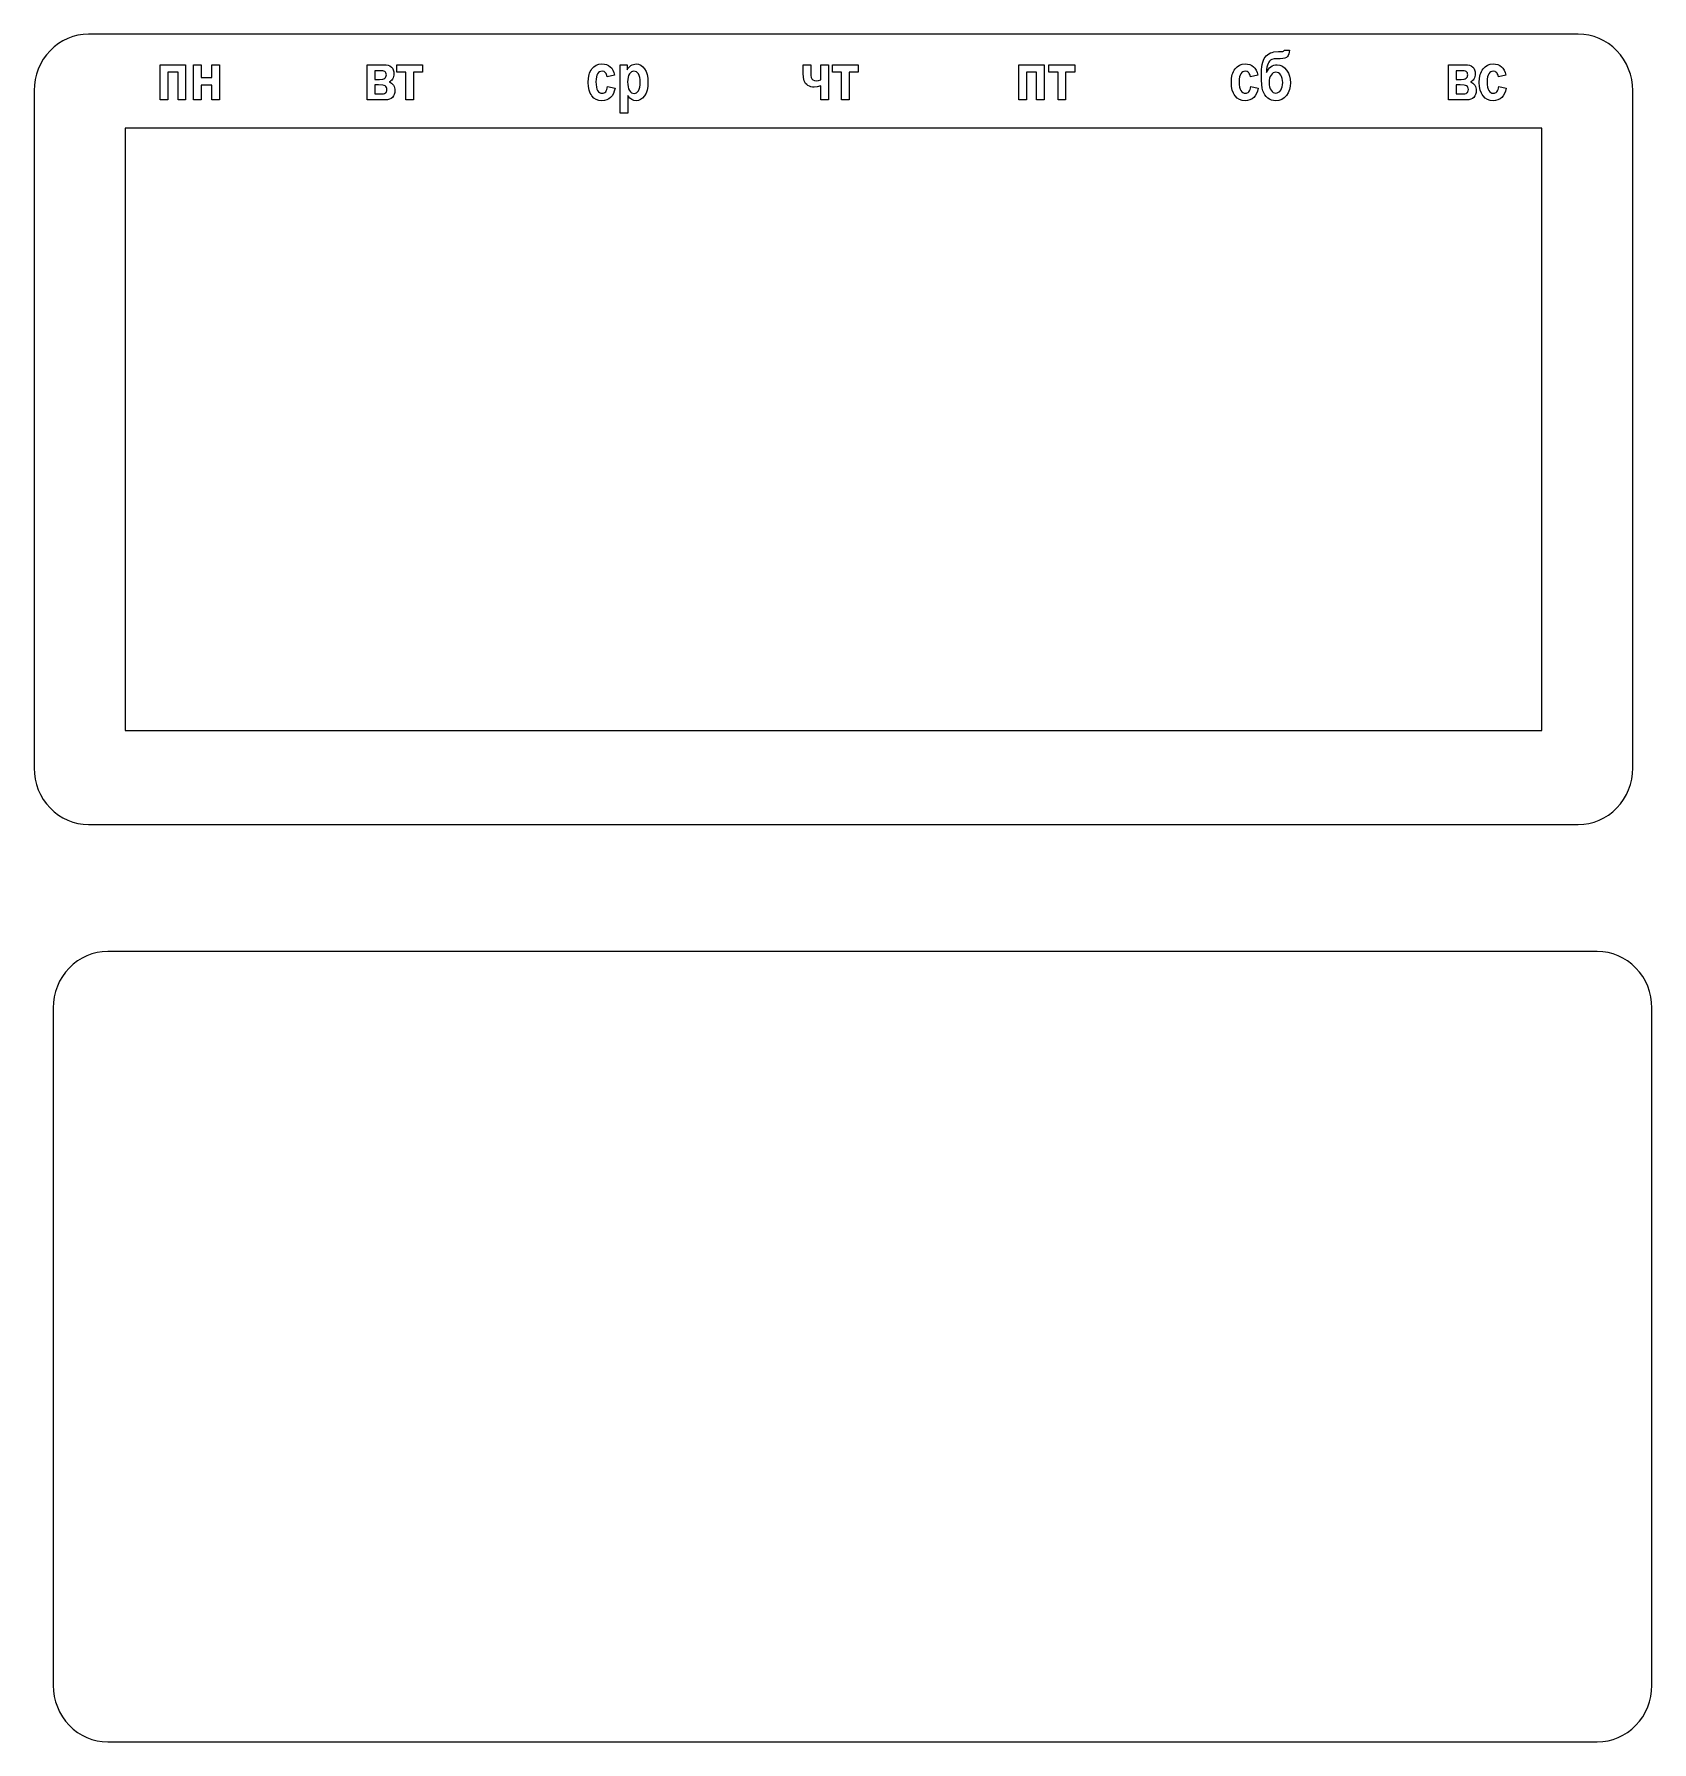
# Model space of a CAD drawing. Extents: x 1222 to 3994, y 2320 to 3800.
# Drawn here: x 2580.1 to 2665.1, y 3489.1 to 3578.8 of the extents above; entities that cross this region are included whole.
import ezdxf

# ---------------------------------------------------------------- set-up
doc = ezdxf.new("R2010")
doc.units = 0
doc.layers.add('____________', color=18, linetype='CONTINUOUS')

msp = doc.modelspace()

# ---------------------------------------------------------------- linework, layer by layer
at = {"layer": '____________'}
for points in [[(2580.083, 3540.241), (2580.097, 3539.947), (2580.138, 3539.659), (2580.207, 3539.378), (2580.301, 3539.105), (2580.42, 3538.844), (2580.564, 3538.595), (2580.731, 3538.36), (2580.921, 3538.143), (2581.131, 3537.946), (2581.357, 3537.773), (2581.597, 3537.624), (2581.85, 3537.5), (2582.113, 3537.402), (2582.384, 3537.332), (2582.663, 3537.289), (2582.945, 3537.274), (2661.189, 3537.274), (2661.472, 3537.289), (2661.75, 3537.332), (2662.022, 3537.402), (2662.285, 3537.5), (2662.537, 3537.624), (2662.777, 3537.773), (2663.003, 3537.946), (2663.213, 3538.143), (2663.403, 3538.36), (2663.571, 3538.595), (2663.714, 3538.844), (2663.834, 3539.105), (2663.928, 3539.378), (2663.996, 3539.659), (2664.038, 3539.947), (2664.052, 3540.241), (2664.052, 3575.839), (2664.038, 3576.132), (2663.996, 3576.42), (2663.928, 3576.702), (2663.834, 3576.974), (2663.714, 3577.236), (2663.571, 3577.485), (2663.403, 3577.719), (2663.213, 3577.936), (2663.003, 3578.133), (2662.777, 3578.307), (2662.537, 3578.456), (2662.285, 3578.579), (2662.022, 3578.677), (2661.75, 3578.748), (2661.472, 3578.791), (2661.189, 3578.805), (2582.945, 3578.805), (2582.663, 3578.791), (2582.384, 3578.748), (2582.113, 3578.677), (2581.85, 3578.579), (2581.597, 3578.456), (2581.357, 3578.307), (2581.131, 3578.133), (2580.921, 3577.936), (2580.731, 3577.719), (2580.564, 3577.485), (2580.42, 3577.236), (2580.301, 3576.974), (2580.207, 3576.702), (2580.138, 3576.42), (2580.097, 3576.132), (2580.083, 3575.839), (2580.083, 3540.241)], [(2645.746, 3577.962), (2646.015, 3577.962), (2646.004, 3577.858), (2645.985, 3577.768), (2645.957, 3577.691), (2645.921, 3577.628), (2645.866, 3577.578), (2645.78, 3577.543), (2645.666, 3577.522), (2645.521, 3577.515), (2645.445, 3577.516), (2645.394, 3577.516), (2645.222, 3577.503), (2645.086, 3577.465), (2645.03, 3577.433), (2644.978, 3577.39), (2644.932, 3577.334), (2644.892, 3577.266), (2644.859, 3577.18), (2644.835, 3577.072), (2644.82, 3576.942), (2644.814, 3576.789), (2644.861, 3576.884), (2644.914, 3576.966), (2644.974, 3577.035), (2645.04, 3577.092), (2645.113, 3577.136), (2645.193, 3577.167), (2645.279, 3577.186), (2645.371, 3577.192), (2645.513, 3577.175), (2645.644, 3577.121), (2645.763, 3577.033), (2645.871, 3576.909), (2645.961, 3576.761), (2646.024, 3576.603), (2646.063, 3576.433), (2646.076, 3576.252), (2646.062, 3576.064), (2646.022, 3575.89), (2645.955, 3575.73), (2645.86, 3575.583), (2645.744, 3575.461), (2645.612, 3575.374), (2645.463, 3575.322), (2645.298, 3575.304), (2645.182, 3575.313), (2645.074, 3575.34), (2644.972, 3575.384), (2644.878, 3575.446), (2644.794, 3575.523), (2644.723, 3575.613), (2644.665, 3575.716), (2644.62, 3575.832), (2644.586, 3575.974), (2644.562, 3576.157), (2644.547, 3576.38), (2644.542, 3576.642), (2644.555, 3576.952), (2644.57, 3577.089), (2644.592, 3577.215), (2644.62, 3577.328), (2644.654, 3577.43), (2644.695, 3577.521), (2644.741, 3577.599), (2644.795, 3577.668), (2644.859, 3577.727), (2644.932, 3577.777), (2645.014, 3577.818), (2645.105, 3577.849), (2645.205, 3577.872), (2645.434, 3577.89), (2645.635, 3577.89), (2645.673, 3577.895), (2645.704, 3577.908), (2645.729, 3577.93), (2645.746, 3577.962)], [(2586.708, 3577.199), (2588.039, 3577.199), (2588.039, 3575.351), (2587.644, 3575.351), (2587.644, 3576.804), (2587.104, 3576.804), (2587.104, 3575.351), (2586.708, 3575.351), (2586.708, 3577.199)], [(2588.452, 3577.199), (2588.848, 3577.199), (2588.848, 3576.523), (2589.419, 3576.523), (2589.419, 3577.199), (2589.815, 3577.199), (2589.815, 3575.351), (2589.419, 3575.351), (2589.419, 3576.127), (2588.848, 3576.127), (2588.848, 3575.351), (2588.452, 3575.351), (2588.452, 3577.199)], [(2597.577, 3577.199), (2598.445, 3577.199), (2598.57, 3577.192), (2598.678, 3577.169), (2598.77, 3577.132), (2598.845, 3577.079), (2598.903, 3577.012), (2598.944, 3576.929), (2598.969, 3576.83), (2598.977, 3576.717), (2598.973, 3576.642), (2598.959, 3576.572), (2598.937, 3576.507), (2598.905, 3576.447), (2598.866, 3576.394), (2598.823, 3576.351), (2598.775, 3576.317), (2598.722, 3576.293), (2598.795, 3576.265), (2598.857, 3576.226), (2598.91, 3576.177), (2598.953, 3576.118), (2598.987, 3576.052), (2599.01, 3575.983), (2599.025, 3575.911), (2599.03, 3575.836), (2599.021, 3575.733), (2598.997, 3575.64), (2598.957, 3575.558), (2598.901, 3575.485), (2598.829, 3575.427), (2598.742, 3575.385), (2598.639, 3575.359), (2598.521, 3575.351), (2597.577, 3575.351), (2597.577, 3577.199)], [(2597.973, 3576.43), (2598.23, 3576.43), (2598.39, 3576.444), (2598.451, 3576.462), (2598.499, 3576.488), (2598.535, 3576.521), (2598.561, 3576.562), (2598.577, 3576.611), (2598.582, 3576.669), (2598.577, 3576.724), (2598.562, 3576.769), (2598.538, 3576.807), (2598.504, 3576.836), (2598.458, 3576.858), (2598.397, 3576.873), (2598.23, 3576.886), (2597.973, 3576.886), (2597.973, 3576.43)], [(2599.132, 3577.199), (2600.486, 3577.199), (2600.486, 3576.804), (2600.007, 3576.804), (2600.007, 3575.351), (2599.611, 3575.351), (2599.611, 3576.804), (2599.132, 3576.804), (2599.132, 3577.199)], [(2610.573, 3576.651), (2610.184, 3576.565), (2610.171, 3576.633), (2610.151, 3576.691), (2610.126, 3576.74), (2610.094, 3576.781), (2610.057, 3576.813), (2610.014, 3576.836), (2609.913, 3576.854), (2609.843, 3576.846), (2609.78, 3576.822), (2609.725, 3576.783), (2609.677, 3576.727), (2609.638, 3576.654), (2609.611, 3576.559), (2609.594, 3576.442), (2609.589, 3576.305), (2609.594, 3576.152), (2609.611, 3576.024), (2609.639, 3575.919), (2609.678, 3575.839), (2609.727, 3575.78), (2609.783, 3575.737), (2609.847, 3575.712), (2609.918, 3575.703), (2609.972, 3575.708), (2610.02, 3575.723), (2610.064, 3575.748), (2610.102, 3575.783), (2610.136, 3575.83), (2610.164, 3575.891), (2610.186, 3575.966), (2610.204, 3576.056), (2610.594, 3575.974), (2610.556, 3575.818), (2610.505, 3575.683), (2610.44, 3575.568), (2610.361, 3575.474), (2610.268, 3575.4), (2610.16, 3575.347), (2610.038, 3575.315), (2609.9, 3575.304), (2609.744, 3575.32), (2609.605, 3575.369), (2609.483, 3575.448), (2609.377, 3575.56), (2609.331, 3575.628), (2609.291, 3575.701), (2609.23, 3575.866), (2609.194, 3576.055), (2609.182, 3576.27), (2609.194, 3576.486), (2609.231, 3576.677), (2609.258, 3576.763), (2609.292, 3576.843), (2609.332, 3576.916), (2609.378, 3576.983), (2609.484, 3577.095), (2609.608, 3577.175), (2609.749, 3577.223), (2609.907, 3577.238), (2610.037, 3577.229), (2610.153, 3577.202), (2610.254, 3577.157), (2610.342, 3577.093), (2610.417, 3577.011), (2610.48, 3576.91), (2610.532, 3576.79), (2610.573, 3576.651)], [(2610.863, 3577.199), (2611.232, 3577.199), (2611.232, 3576.928), (2611.271, 3576.994), (2611.317, 3577.054), (2611.427, 3577.153), (2611.49, 3577.191), (2611.556, 3577.217), (2611.626, 3577.233), (2611.699, 3577.238), (2611.825, 3577.223), (2611.94, 3577.175), (2612.046, 3577.096), (2612.142, 3576.986), (2612.222, 3576.847), (2612.278, 3576.684), (2612.312, 3576.495), (2612.324, 3576.282), (2612.312, 3576.063), (2612.278, 3575.87), (2612.221, 3575.703), (2612.14, 3575.561), (2612.044, 3575.449), (2611.938, 3575.369), (2611.822, 3575.32), (2611.696, 3575.304), (2611.577, 3575.32), (2611.47, 3575.366), (2611.367, 3575.448), (2611.258, 3575.574), (2611.258, 3574.649), (2610.863, 3574.649), (2610.863, 3577.199)], [(2611.253, 3576.303), (2611.259, 3576.157), (2611.278, 3576.032), (2611.309, 3575.927), (2611.353, 3575.842), (2611.405, 3575.777), (2611.463, 3575.73), (2611.527, 3575.702), (2611.596, 3575.693), (2611.662, 3575.701), (2611.722, 3575.727), (2611.776, 3575.77), (2611.825, 3575.83), (2611.865, 3575.909), (2611.894, 3576.011), (2611.911, 3576.134), (2611.917, 3576.279), (2611.911, 3576.416), (2611.893, 3576.533), (2611.864, 3576.632), (2611.822, 3576.713), (2611.773, 3576.774), (2611.717, 3576.819), (2611.656, 3576.845), (2611.589, 3576.854), (2611.519, 3576.845), (2611.456, 3576.819), (2611.399, 3576.776), (2611.348, 3576.715), (2611.306, 3576.637), (2611.276, 3576.543), (2611.258, 3576.431), (2611.253, 3576.303)], [(2620.474, 3577.199), (2620.875, 3577.199), (2620.875, 3576.757), (2620.88, 3576.625), (2620.897, 3576.531), (2620.931, 3576.463), (2620.99, 3576.404), (2621.07, 3576.365), (2621.169, 3576.352), (2621.281, 3576.366), (2621.406, 3576.411), (2621.406, 3577.199), (2621.802, 3577.199), (2621.802, 3575.351), (2621.406, 3575.351), (2621.406, 3576.09), (2621.202, 3576.032), (2621.053, 3576.013), (2620.965, 3576.019), (2620.881, 3576.037), (2620.801, 3576.068), (2620.726, 3576.11), (2620.659, 3576.162), (2620.604, 3576.22), (2620.56, 3576.285), (2620.527, 3576.357), (2620.504, 3576.438), (2620.487, 3576.532), (2620.474, 3576.758), (2620.474, 3577.199)], [(2622.017, 3577.199), (2623.371, 3577.199), (2623.371, 3576.804), (2622.892, 3576.804), (2622.892, 3575.351), (2622.496, 3575.351), (2622.496, 3576.804), (2622.017, 3576.804), (2622.017, 3577.199)], [(2631.802, 3577.199), (2633.134, 3577.199), (2633.134, 3575.351), (2632.738, 3575.351), (2632.738, 3576.804), (2632.198, 3576.804), (2632.198, 3575.351), (2631.802, 3575.351), (2631.802, 3577.199)], [(2633.385, 3577.199), (2634.739, 3577.199), (2634.739, 3576.804), (2634.26, 3576.804), (2634.26, 3575.351), (2633.864, 3575.351), (2633.864, 3576.804), (2633.385, 3576.804), (2633.385, 3577.199)], [(2644.358, 3576.651), (2643.968, 3576.565), (2643.955, 3576.633), (2643.936, 3576.691), (2643.91, 3576.74), (2643.878, 3576.781), (2643.841, 3576.813), (2643.798, 3576.836), (2643.697, 3576.854), (2643.627, 3576.846), (2643.564, 3576.822), (2643.509, 3576.783), (2643.461, 3576.727), (2643.422, 3576.654), (2643.395, 3576.559), (2643.378, 3576.442), (2643.373, 3576.305), (2643.378, 3576.152), (2643.395, 3576.024), (2643.423, 3575.919), (2643.462, 3575.839), (2643.511, 3575.78), (2643.567, 3575.737), (2643.631, 3575.712), (2643.702, 3575.703), (2643.756, 3575.708), (2643.805, 3575.723), (2643.848, 3575.748), (2643.886, 3575.783), (2643.92, 3575.83), (2643.948, 3575.891), (2643.97, 3575.966), (2643.988, 3576.056), (2644.378, 3575.974), (2644.34, 3575.818), (2644.289, 3575.683), (2644.224, 3575.568), (2644.145, 3575.474), (2644.052, 3575.4), (2643.944, 3575.347), (2643.822, 3575.315), (2643.684, 3575.304), (2643.529, 3575.32), (2643.39, 3575.369), (2643.267, 3575.448), (2643.161, 3575.56), (2643.115, 3575.628), (2643.076, 3575.701), (2643.015, 3575.866), (2642.978, 3576.055), (2642.966, 3576.27), (2642.978, 3576.486), (2643.015, 3576.677), (2643.042, 3576.763), (2643.076, 3576.843), (2643.116, 3576.916), (2643.162, 3576.983), (2643.268, 3577.095), (2643.392, 3577.175), (2643.533, 3577.223), (2643.691, 3577.238), (2643.821, 3577.229), (2643.937, 3577.202), (2644.038, 3577.157), (2644.126, 3577.093), (2644.201, 3577.011), (2644.264, 3576.91), (2644.317, 3576.79), (2644.358, 3576.651)], [(2644.95, 3576.26), (2644.956, 3576.14), (2644.975, 3576.033), (2645.007, 3575.939), (2645.052, 3575.858), (2645.105, 3575.794), (2645.164, 3575.747), (2645.229, 3575.72), (2645.3, 3575.711), (2645.376, 3575.72), (2645.445, 3575.749), (2645.507, 3575.797), (2645.561, 3575.864), (2645.606, 3575.946), (2645.637, 3576.039), (2645.656, 3576.143), (2645.663, 3576.258), (2645.656, 3576.376), (2645.637, 3576.481), (2645.605, 3576.575), (2645.56, 3576.656), (2645.505, 3576.722), (2645.444, 3576.77), (2645.377, 3576.798), (2645.305, 3576.807), (2645.234, 3576.798), (2645.168, 3576.77), (2645.108, 3576.724), (2645.053, 3576.659), (2645.008, 3576.578), (2644.976, 3576.485), (2644.956, 3576.379), (2644.95, 3576.26)], [(2654.377, 3577.199), (2655.245, 3577.199), (2655.37, 3577.192), (2655.478, 3577.169), (2655.57, 3577.132), (2655.644, 3577.079), (2655.703, 3577.012), (2655.744, 3576.929), (2655.769, 3576.83), (2655.777, 3576.717), (2655.773, 3576.642), (2655.759, 3576.572), (2655.736, 3576.507), (2655.705, 3576.447), (2655.666, 3576.394), (2655.623, 3576.351), (2655.575, 3576.317), (2655.522, 3576.293), (2655.595, 3576.265), (2655.657, 3576.226), (2655.71, 3576.177), (2655.753, 3576.118), (2655.786, 3576.052), (2655.81, 3575.983), (2655.825, 3575.911), (2655.829, 3575.836), (2655.821, 3575.733), (2655.797, 3575.64), (2655.757, 3575.558), (2655.701, 3575.485), (2655.629, 3575.427), (2655.542, 3575.385), (2655.439, 3575.359), (2655.321, 3575.351), (2654.377, 3575.351), (2654.377, 3577.199)], [(2654.772, 3576.43), (2655.029, 3576.43), (2655.19, 3576.444), (2655.251, 3576.462), (2655.298, 3576.488), (2655.335, 3576.521), (2655.361, 3576.562), (2655.376, 3576.611), (2655.382, 3576.669), (2655.377, 3576.724), (2655.362, 3576.769), (2655.338, 3576.807), (2655.304, 3576.836), (2655.258, 3576.858), (2655.197, 3576.873), (2655.029, 3576.886), (2654.772, 3576.886), (2654.772, 3576.43)], [(2657.382, 3576.651), (2656.992, 3576.565), (2656.979, 3576.633), (2656.96, 3576.691), (2656.935, 3576.74), (2656.903, 3576.781), (2656.865, 3576.813), (2656.823, 3576.836), (2656.722, 3576.854), (2656.652, 3576.846), (2656.589, 3576.822), (2656.534, 3576.783), (2656.486, 3576.727), (2656.447, 3576.654), (2656.42, 3576.559), (2656.403, 3576.442), (2656.398, 3576.305), (2656.403, 3576.152), (2656.42, 3576.024), (2656.448, 3575.919), (2656.487, 3575.839), (2656.536, 3575.78), (2656.592, 3575.737), (2656.655, 3575.712), (2656.727, 3575.703), (2656.78, 3575.708), (2656.829, 3575.723), (2656.873, 3575.748), (2656.911, 3575.783), (2656.945, 3575.83), (2656.973, 3575.891), (2656.995, 3575.966), (2657.013, 3576.056), (2657.403, 3575.974), (2657.365, 3575.818), (2657.314, 3575.683), (2657.249, 3575.568), (2657.17, 3575.474), (2657.077, 3575.4), (2656.969, 3575.347), (2656.846, 3575.315), (2656.709, 3575.304), (2656.553, 3575.32), (2656.414, 3575.369), (2656.292, 3575.448), (2656.186, 3575.56), (2656.14, 3575.628), (2656.1, 3575.701), (2656.039, 3575.866), (2656.003, 3576.055), (2655.99, 3576.27), (2656.003, 3576.486), (2656.039, 3576.677), (2656.067, 3576.763), (2656.101, 3576.843), (2656.14, 3576.916), (2656.186, 3576.983), (2656.293, 3577.095), (2656.417, 3577.175), (2656.558, 3577.223), (2656.716, 3577.238), (2656.846, 3577.229), (2656.961, 3577.202), (2657.063, 3577.157), (2657.151, 3577.093), (2657.226, 3577.011), (2657.289, 3576.91), (2657.341, 3576.79), (2657.382, 3576.651)], [(2597.973, 3575.664), (2598.287, 3575.664), (2598.435, 3575.677), (2598.491, 3575.693), (2598.536, 3575.715), (2598.57, 3575.745), (2598.594, 3575.785), (2598.609, 3575.835), (2598.614, 3575.896), (2598.608, 3575.959), (2598.591, 3576.01), (2598.563, 3576.052), (2598.524, 3576.083), (2598.469, 3576.105), (2598.393, 3576.121), (2598.177, 3576.134), (2597.973, 3576.134), (2597.973, 3575.664)], [(2654.772, 3575.664), (2655.087, 3575.664), (2655.235, 3575.677), (2655.291, 3575.693), (2655.336, 3575.715), (2655.37, 3575.745), (2655.394, 3575.785), (2655.409, 3575.835), (2655.414, 3575.896), (2655.408, 3575.959), (2655.391, 3576.01), (2655.363, 3576.052), (2655.324, 3576.083), (2655.269, 3576.105), (2655.193, 3576.121), (2654.977, 3576.134), (2654.772, 3576.134), (2654.772, 3575.664)], [(2584.854, 3542.218), (2659.281, 3542.218), (2659.281, 3573.861), (2584.854, 3573.861), (2584.854, 3542.218)], [(2581.083, 3492.04), (2581.097, 3491.747), (2581.138, 3491.458), (2581.207, 3491.177), (2581.301, 3490.905), (2581.42, 3490.643), (2581.564, 3490.394), (2581.731, 3490.16), (2581.921, 3489.942), (2582.131, 3489.745), (2582.357, 3489.572), (2582.597, 3489.423), (2582.85, 3489.299), (2583.113, 3489.201), (2583.384, 3489.131), (2583.663, 3489.088), (2583.945, 3489.073), (2662.189, 3489.073), (2662.472, 3489.088), (2662.75, 3489.131), (2663.022, 3489.201), (2663.285, 3489.299), (2663.537, 3489.423), (2663.777, 3489.572), (2664.003, 3489.745), (2664.213, 3489.942), (2664.403, 3490.16), (2664.571, 3490.394), (2664.714, 3490.643), (2664.834, 3490.905), (2664.928, 3491.177), (2664.996, 3491.458), (2665.038, 3491.747), (2665.052, 3492.04), (2665.052, 3527.638), (2665.038, 3527.931), (2664.996, 3528.219), (2664.928, 3528.501), (2664.834, 3528.773), (2664.714, 3529.035), (2664.571, 3529.284), (2664.403, 3529.518), (2664.213, 3529.735), (2664.003, 3529.933), (2663.777, 3530.106), (2663.537, 3530.255), (2663.285, 3530.379), (2663.022, 3530.476), (2662.75, 3530.547), (2662.472, 3530.59), (2662.189, 3530.604), (2583.945, 3530.604), (2583.663, 3530.59), (2583.384, 3530.547), (2583.113, 3530.476), (2582.85, 3530.379), (2582.597, 3530.255), (2582.357, 3530.106), (2582.131, 3529.933), (2581.921, 3529.735), (2581.731, 3529.518), (2581.564, 3529.284), (2581.42, 3529.035), (2581.301, 3528.773), (2581.207, 3528.501), (2581.138, 3528.219), (2581.097, 3527.931), (2581.083, 3527.638), (2581.083, 3492.04)]]:
    msp.add_lwpolyline(points, close=True, dxfattribs=at)

doc.saveas('drawing.dxf')
